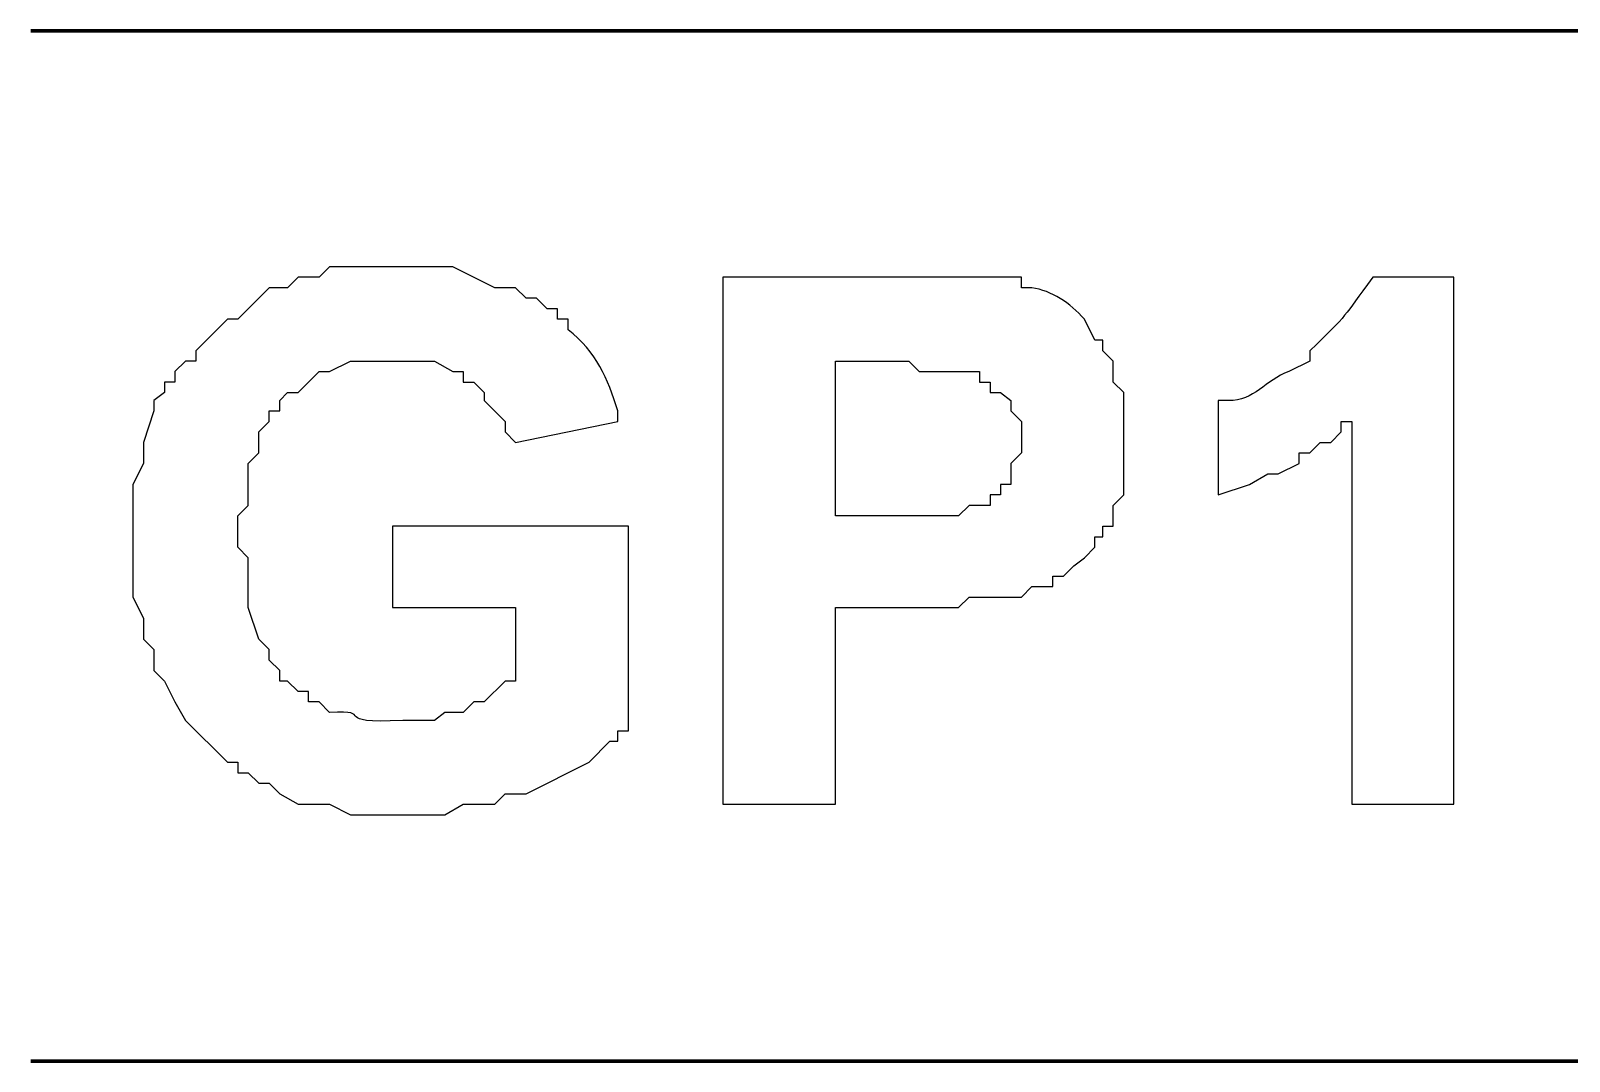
# Model space of a CAD drawing. Header units: millimetres. Extents: x -109 to -14.2, y -107.5 to -24.7.
# Drawn here: x -80.651 to -76.863, y -91.504 to -88.968 of the extents above; entities that cross this region are included whole.
import ezdxf

# ---------------------------------------------------------------- set-up
doc = ezdxf.new("R2010")
doc.units = ezdxf.units.MM
doc.header["$MEASUREMENT"] = 0
doc.layers.add('layer 1', color=7, linetype='Continuous')

msp = doc.modelspace()

# ---------------------------------------------------------------- linework, layer by layer
at = {"layer": 'layer 1', "color": 0, "lineweight": 80}
msp.add_open_spline([(-80.6507, -88.9679), (-80.6507, -88.9679), (-72.0095, -88.9679), (-72.0095, -88.9679)], degree=3, dxfattribs=at)
at = {"layer": 'layer 1', "color": 0}
for points, knots in [([(-79.7601, -90.3877), (-79.7601, -90.3877), (-79.7601, -90.1876), (-79.7601, -90.1876), (-79.7601, -90.1876), (-79.7601, -90.1876), (-79.1793, -90.1876), (-79.1793, -90.1876), (-79.1793, -90.1876), (-79.1793, -90.1876), (-79.1793, -90.691), (-79.1793, -90.691), (-79.1793, -90.691), (-79.1793, -90.691), (-79.2051, -90.691), (-79.2051, -90.691), (-79.2051, -90.691), (-79.2051, -90.691), (-79.2051, -90.7168), (-79.2051, -90.7168), (-79.2051, -90.7168), (-79.2051, -90.7168), (-79.2245, -90.7168), (-79.2245, -90.7168), (-79.2245, -90.7168), (-79.2245, -90.7168), (-79.2761, -90.7685), (-79.2761, -90.7685), (-79.2761, -90.7685), (-79.2761, -90.7685), (-79.431, -90.8459), (-79.431, -90.8459), (-79.431, -90.8459), (-79.431, -90.8459), (-79.4826, -90.8459), (-79.4826, -90.8459), (-79.4826, -90.8459), (-79.4826, -90.8459), (-79.5084, -90.8717), (-79.5084, -90.8717), (-79.5084, -90.8717), (-79.5084, -90.8717), (-79.5859, -90.8717), (-79.5859, -90.8717), (-79.5859, -90.8717), (-79.5859, -90.8717), (-79.6311, -90.8975), (-79.6311, -90.8975), (-79.6311, -90.8975), (-79.6311, -90.8975), (-79.8634, -90.8975), (-79.8634, -90.8975), (-79.8634, -90.8975), (-79.8634, -90.8975), (-79.915, -90.8717), (-79.915, -90.8717), (-79.915, -90.8717), (-79.915, -90.8717), (-79.9925, -90.8717), (-79.9925, -90.8717), (-79.9925, -90.8717), (-79.9925, -90.8717), (-80.0376, -90.8459), (-80.0376, -90.8459), (-80.0376, -90.8459), (-80.0376, -90.8459), (-80.0634, -90.8201), (-80.0634, -90.8201), (-80.0634, -90.8201), (-80.0634, -90.8201), (-80.0893, -90.8201), (-80.0893, -90.8201), (-80.0893, -90.8201), (-80.0893, -90.8201), (-80.1151, -90.7943), (-80.1151, -90.7943), (-80.1151, -90.7943), (-80.1151, -90.7943), (-80.1409, -90.7943), (-80.1409, -90.7943), (-80.1409, -90.7943), (-80.1409, -90.7943), (-80.1409, -90.7685), (-80.1409, -90.7685), (-80.1409, -90.7685), (-80.1409, -90.7685), (-80.1667, -90.7685), (-80.1667, -90.7685), (-80.1667, -90.7685), (-80.1667, -90.7685), (-80.27, -90.6652), (-80.27, -90.6652), (-80.27, -90.6652), (-80.27, -90.6652), (-80.2958, -90.62), (-80.2958, -90.62), (-80.2958, -90.62), (-80.2958, -90.62), (-80.3216, -90.5684), (-80.3216, -90.5684), (-80.3216, -90.5684), (-80.3216, -90.5684), (-80.3474, -90.5426), (-80.3474, -90.5426), (-80.3474, -90.5426), (-80.3474, -90.5426), (-80.3474, -90.491), (-80.3474, -90.491), (-80.3474, -90.491), (-80.3474, -90.491), (-80.3732, -90.4651), (-80.3732, -90.4651), (-80.3732, -90.4651), (-80.3732, -90.4651), (-80.3732, -90.4135), (-80.3732, -90.4135), (-80.3732, -90.4135), (-80.3732, -90.4135), (-80.399, -90.3619), (-80.399, -90.3619), (-80.399, -90.3619), (-80.399, -90.3619), (-80.399, -90.0844), (-80.399, -90.0844), (-80.399, -90.0844), (-80.399, -90.0844), (-80.3732, -90.0328), (-80.3732, -90.0328), (-80.3732, -90.0328), (-80.3732, -90.0328), (-80.3732, -89.9811), (-80.3732, -89.9811), (-80.3732, -89.9811), (-80.3732, -89.9811), (-80.3474, -89.9037), (-80.3474, -89.9037), (-80.3474, -89.9037), (-80.3474, -89.9037), (-80.3474, -89.8779), (-80.3474, -89.8779), (-80.3474, -89.8779), (-80.3474, -89.8779), (-80.3216, -89.8585), (-80.3216, -89.8585), (-80.3216, -89.8585), (-80.3216, -89.8585), (-80.3216, -89.8327), (-80.3216, -89.8327), (-80.3216, -89.8327), (-80.3216, -89.8327), (-80.2958, -89.8327), (-80.2958, -89.8327), (-80.2958, -89.8327), (-80.2958, -89.8327), (-80.2958, -89.8069), (-80.2958, -89.8069), (-80.2958, -89.8069), (-80.2958, -89.8069), (-80.27, -89.7811), (-80.27, -89.7811), (-80.27, -89.7811), (-80.27, -89.7811), (-80.2441, -89.7811), (-80.2441, -89.7811), (-80.2441, -89.7811), (-80.2441, -89.7811), (-80.2441, -89.7553), (-80.2441, -89.7553), (-80.2441, -89.7553), (-80.2441, -89.7553), (-80.1667, -89.6778), (-80.1667, -89.6778), (-80.1667, -89.6778), (-80.1667, -89.6778), (-80.1409, -89.6778), (-80.1409, -89.6778), (-80.1409, -89.6778), (-80.1409, -89.6778), (-80.0634, -89.6004), (-80.0634, -89.6004), (-80.0634, -89.6004), (-80.0634, -89.6004), (-80.0183, -89.6004), (-80.0183, -89.6004), (-80.0183, -89.6004), (-80.0183, -89.6004), (-79.9925, -89.5745), (-79.9925, -89.5745), (-79.9925, -89.5745), (-79.9925, -89.5745), (-79.9408, -89.5745), (-79.9408, -89.5745), (-79.9408, -89.5745), (-79.9408, -89.5745), (-79.915, -89.5488), (-79.915, -89.5488), (-79.915, -89.5488), (-79.915, -89.5488), (-79.6117, -89.5488), (-79.6117, -89.5488), (-79.6117, -89.5488), (-79.6117, -89.5488), (-79.5084, -89.6004), (-79.5084, -89.6004), (-79.5084, -89.6004), (-79.5084, -89.6004), (-79.4568, -89.6004), (-79.4568, -89.6004), (-79.4568, -89.6004), (-79.4568, -89.6004), (-79.431, -89.6262), (-79.431, -89.6262), (-79.431, -89.6262), (-79.431, -89.6262), (-79.4052, -89.6262), (-79.4052, -89.6262), (-79.4052, -89.6262), (-79.4052, -89.6262), (-79.3794, -89.652), (-79.3794, -89.652), (-79.3794, -89.652), (-79.3794, -89.652), (-79.3536, -89.652), (-79.3536, -89.652), (-79.3536, -89.652), (-79.3536, -89.652), (-79.3536, -89.6778), (-79.3536, -89.6778), (-79.3536, -89.6778), (-79.3536, -89.6778), (-79.3277, -89.6778), (-79.3277, -89.6778), (-79.3277, -89.6778), (-79.3277, -89.6778), (-79.3277, -89.7036), (-79.3277, -89.7036), (-79.3277, -89.7036), (-79.2574, -89.7593), (-79.2303, -89.8229), (-79.2051, -89.9037), (-79.2051, -89.9037), (-79.2051, -89.9037), (-79.2051, -89.9295), (-79.2051, -89.9295), (-79.2051, -89.9295), (-79.2051, -89.9295), (-79.4568, -89.9811), (-79.4568, -89.9811), (-79.4568, -89.9811), (-79.4568, -89.9811), (-79.4826, -89.9553), (-79.4826, -89.9553), (-79.4826, -89.9553), (-79.4826, -89.9553), (-79.4826, -89.9295), (-79.4826, -89.9295), (-79.4826, -89.9295), (-79.4826, -89.9295), (-79.5343, -89.8779), (-79.5343, -89.8779), (-79.5343, -89.8779), (-79.5343, -89.8779), (-79.5343, -89.8585), (-79.5343, -89.8585), (-79.5343, -89.8585), (-79.5343, -89.8585), (-79.5601, -89.8327), (-79.5601, -89.8327), (-79.5601, -89.8327), (-79.5601, -89.8327), (-79.5859, -89.8327), (-79.5859, -89.8327), (-79.5859, -89.8327), (-79.5859, -89.8327), (-79.5859, -89.8069), (-79.5859, -89.8069), (-79.5859, -89.8069), (-79.5859, -89.8069), (-79.6117, -89.8069), (-79.6117, -89.8069), (-79.6117, -89.8069), (-79.6117, -89.8069), (-79.6569, -89.7811), (-79.6569, -89.7811), (-79.6569, -89.7811), (-79.7085, -89.7811), (-79.7601, -89.7811), (-79.8118, -89.7811), (-79.8118, -89.7811), (-79.8118, -89.7811), (-79.8634, -89.7811), (-79.8634, -89.7811), (-79.8634, -89.7811), (-79.8634, -89.7811), (-79.915, -89.8069), (-79.915, -89.8069), (-79.915, -89.8069), (-79.915, -89.8069), (-79.9408, -89.8069), (-79.9408, -89.8069), (-79.9408, -89.8069), (-79.9408, -89.8069), (-79.9925, -89.8585), (-79.9925, -89.8585), (-79.9925, -89.8585), (-79.9925, -89.8585), (-80.0183, -89.8585), (-80.0183, -89.8585), (-80.0183, -89.8585), (-80.0183, -89.8585), (-80.0376, -89.8779), (-80.0376, -89.8779), (-80.0376, -89.8779), (-80.0376, -89.8779), (-80.0376, -89.9037), (-80.0376, -89.9037), (-80.0376, -89.9037), (-80.0376, -89.9037), (-80.0634, -89.9037), (-80.0634, -89.9037), (-80.0634, -89.9037), (-80.0634, -89.9037), (-80.0634, -89.9295), (-80.0634, -89.9295), (-80.0634, -89.9295), (-80.0634, -89.9295), (-80.0893, -89.9553), (-80.0893, -89.9553), (-80.0893, -89.9553), (-80.0893, -89.9553), (-80.0893, -90.0069), (-80.0893, -90.0069), (-80.0893, -90.0069), (-80.0893, -90.0069), (-80.1151, -90.0328), (-80.1151, -90.0328), (-80.1151, -90.0328), (-80.1151, -90.0328), (-80.1151, -90.136), (-80.1151, -90.136), (-80.1151, -90.136), (-80.1151, -90.136), (-80.1409, -90.1618), (-80.1409, -90.1618), (-80.1409, -90.1618), (-80.1409, -90.1618), (-80.1409, -90.2393), (-80.1409, -90.2393), (-80.1409, -90.2393), (-80.1409, -90.2393), (-80.1151, -90.2651), (-80.1151, -90.2651), (-80.1151, -90.2651), (-80.1151, -90.2651), (-80.1151, -90.3877), (-80.1151, -90.3877), (-80.1151, -90.3877), (-80.1151, -90.3877), (-80.0893, -90.4651), (-80.0893, -90.4651), (-80.0893, -90.4651), (-80.0893, -90.4651), (-80.0634, -90.491), (-80.0634, -90.491), (-80.0634, -90.491), (-80.0634, -90.491), (-80.0634, -90.5168), (-80.0634, -90.5168), (-80.0634, -90.5168), (-80.0634, -90.5168), (-80.0376, -90.5426), (-80.0376, -90.5426), (-80.0376, -90.5426), (-80.0376, -90.5426), (-80.0376, -90.5684), (-80.0376, -90.5684), (-80.0376, -90.5684), (-80.0376, -90.5684), (-80.0183, -90.5684), (-80.0183, -90.5684), (-80.0183, -90.5684), (-80.0183, -90.5684), (-79.9925, -90.5942), (-79.9925, -90.5942), (-79.9925, -90.5942), (-79.9925, -90.5942), (-79.9666, -90.5942), (-79.9666, -90.5942), (-79.9666, -90.5942), (-79.9666, -90.5942), (-79.9666, -90.62), (-79.9666, -90.62), (-79.9666, -90.62), (-79.9666, -90.62), (-79.9408, -90.62), (-79.9408, -90.62), (-79.9408, -90.62), (-79.9408, -90.62), (-79.915, -90.6458), (-79.915, -90.6458), (-79.915, -90.6458), (-79.796, -90.6383), (-79.9197, -90.6748), (-79.7343, -90.6652), (-79.7343, -90.6652), (-79.7343, -90.6652), (-79.6569, -90.6652), (-79.6569, -90.6652), (-79.6569, -90.6652), (-79.6569, -90.6652), (-79.6311, -90.6458), (-79.6311, -90.6458), (-79.6311, -90.6458), (-79.6311, -90.6458), (-79.5859, -90.6458), (-79.5859, -90.6458), (-79.5859, -90.6458), (-79.5859, -90.6458), (-79.5601, -90.62), (-79.5601, -90.62), (-79.5601, -90.62), (-79.5601, -90.62), (-79.5343, -90.62), (-79.5343, -90.62), (-79.5343, -90.62), (-79.5343, -90.62), (-79.4826, -90.5684), (-79.4826, -90.5684), (-79.4826, -90.5684), (-79.4826, -90.5684), (-79.4568, -90.5684), (-79.4568, -90.5684), (-79.4568, -90.5684), (-79.4568, -90.5684), (-79.4568, -90.3877), (-79.4568, -90.3877), (-79.4568, -90.3877), (-79.4568, -90.3877), (-79.7601, -90.3877), (-79.7601, -90.3877)], [0, 0, 0, 0, 0.009009, 0.009009, 0.009009, 0.009009, 0.018018, 0.018018, 0.018018, 0.018018, 0.027027, 0.027027, 0.027027, 0.027027, 0.036036, 0.036036, 0.036036, 0.036036, 0.045045, 0.045045, 0.045045, 0.045045, 0.054054, 0.054054, 0.054054, 0.054054, 0.063063, 0.063063, 0.063063, 0.063063, 0.072072, 0.072072, 0.072072, 0.072072, 0.081081, 0.081081, 0.081081, 0.081081, 0.09009, 0.09009, 0.09009, 0.09009, 0.099099, 0.099099, 0.099099, 0.099099, 0.108108, 0.108108, 0.108108, 0.108108, 0.117117, 0.117117, 0.117117, 0.117117, 0.126126, 0.126126, 0.126126, 0.126126, 0.135135, 0.135135, 0.135135, 0.135135, 0.144144, 0.144144, 0.144144, 0.144144, 0.153153, 0.153153, 0.153153, 0.153153, 0.162162, 0.162162, 0.162162, 0.162162, 0.171171, 0.171171, 0.171171, 0.171171, 0.18018, 0.18018, 0.18018, 0.18018, 0.189189, 0.189189, 0.189189, 0.189189, 0.198198, 0.198198, 0.198198, 0.198198, 0.207207, 0.207207, 0.207207, 0.207207, 0.216216, 0.216216, 0.216216, 0.216216, 0.225225, 0.225225, 0.225225, 0.225225, 0.234234, 0.234234, 0.234234, 0.234234, 0.243243, 0.243243, 0.243243, 0.243243, 0.252252, 0.252252, 0.252252, 0.252252, 0.261261, 0.261261, 0.261261, 0.261261, 0.27027, 0.27027, 0.27027, 0.27027, 0.279279, 0.279279, 0.279279, 0.279279, 0.288288, 0.288288, 0.288288, 0.288288, 0.297297, 0.297297, 0.297297, 0.297297, 0.306306, 0.306306, 0.306306, 0.306306, 0.315315, 0.315315, 0.315315, 0.315315, 0.324324, 0.324324, 0.324324, 0.324324, 0.333333, 0.333333, 0.333333, 0.333333, 0.342342, 0.342342, 0.342342, 0.342342, 0.351351, 0.351351, 0.351351, 0.351351, 0.36036, 0.36036, 0.36036, 0.36036, 0.369369, 0.369369, 0.369369, 0.369369, 0.378378, 0.378378, 0.378378, 0.378378, 0.387387, 0.387387, 0.387387, 0.387387, 0.396396, 0.396396, 0.396396, 0.396396, 0.405405, 0.405405, 0.405405, 0.405405, 0.414414, 0.414414, 0.414414, 0.414414, 0.423423, 0.423423, 0.423423, 0.423423, 0.432432, 0.432432, 0.432432, 0.432432, 0.441441, 0.441441, 0.441441, 0.441441, 0.45045, 0.45045, 0.45045, 0.45045, 0.459459, 0.459459, 0.459459, 0.459459, 0.468468, 0.468468, 0.468468, 0.468468, 0.477477, 0.477477, 0.477477, 0.477477, 0.486486, 0.486486, 0.486486, 0.486486, 0.495495, 0.495495, 0.495495, 0.495496, 0.504505, 0.504505, 0.504505, 0.504505, 0.513514, 0.513514, 0.513514, 0.513514, 0.522523, 0.522523, 0.522523, 0.522523, 0.531532, 0.531532, 0.531532, 0.531532, 0.540541, 0.540541, 0.540541, 0.540541, 0.54955, 0.54955, 0.54955, 0.54955, 0.558559, 0.558559, 0.558559, 0.558559, 0.567568, 0.567568, 0.567568, 0.567568, 0.576577, 0.576577, 0.576577, 0.576577, 0.585586, 0.585586, 0.585586, 0.585586, 0.594595, 0.594595, 0.594595, 0.594595, 0.603604, 0.603604, 0.603604, 0.603604, 0.612613, 0.612613, 0.612613, 0.612613, 0.621622, 0.621622, 0.621622, 0.621622, 0.630631, 0.630631, 0.630631, 0.630631, 0.63964, 0.63964, 0.63964, 0.63964, 0.648649, 0.648649, 0.648649, 0.648649, 0.657658, 0.657658, 0.657658, 0.657658, 0.666667, 0.666667, 0.666667, 0.666667, 0.675676, 0.675676, 0.675676, 0.675676, 0.684685, 0.684685, 0.684685, 0.684685, 0.693694, 0.693694, 0.693694, 0.693694, 0.702703, 0.702703, 0.702703, 0.702703, 0.711712, 0.711712, 0.711712, 0.711712, 0.720721, 0.720721, 0.720721, 0.720721, 0.72973, 0.72973, 0.72973, 0.72973, 0.738739, 0.738739, 0.738739, 0.738739, 0.747748, 0.747748, 0.747748, 0.747748, 0.756757, 0.756757, 0.756757, 0.756757, 0.765766, 0.765766, 0.765766, 0.765766, 0.774775, 0.774775, 0.774775, 0.774775, 0.783784, 0.783784, 0.783784, 0.783784, 0.792793, 0.792793, 0.792793, 0.792793, 0.801802, 0.801802, 0.801802, 0.801802, 0.810811, 0.810811, 0.810811, 0.810811, 0.81982, 0.81982, 0.81982, 0.81982, 0.828829, 0.828829, 0.828829, 0.828829, 0.837838, 0.837838, 0.837838, 0.837838, 0.846847, 0.846847, 0.846847, 0.846847, 0.855856, 0.855856, 0.855856, 0.855856, 0.864865, 0.864865, 0.864865, 0.864865, 0.873874, 0.873874, 0.873874, 0.873874, 0.882883, 0.882883, 0.882883, 0.882883, 0.891892, 0.891892, 0.891892, 0.891892, 0.900901, 0.900901, 0.900901, 0.900901, 0.90991, 0.90991, 0.90991, 0.90991, 0.918919, 0.918919, 0.918919, 0.918919, 0.927928, 0.927928, 0.927928, 0.927928, 0.936937, 0.936937, 0.936937, 0.936937, 0.945946, 0.945946, 0.945946, 0.945946, 0.954955, 0.954955, 0.954955, 0.954955, 0.963964, 0.963964, 0.963964, 0.963964, 0.972973, 0.972973, 0.972973, 0.972973, 0.981982, 0.981982, 0.981982, 0.981982, 1, 1, 1, 1]), ([(-78.947, -90.8717), (-78.947, -90.8717), (-78.947, -89.5745), (-78.947, -89.5745), (-78.947, -89.5745), (-78.947, -89.5745), (-78.5146, -89.5745), (-78.5146, -89.5745), (-78.5146, -89.5745), (-78.4221, -89.5745), (-78.3296, -89.5745), (-78.2371, -89.5745), (-78.2371, -89.5745), (-78.2371, -89.5745), (-78.2113, -89.5745), (-78.2113, -89.5745), (-78.2113, -89.5745), (-78.2113, -89.5745), (-78.2113, -89.6004), (-78.2113, -89.6004), (-78.2113, -89.6004), (-78.2113, -89.6004), (-78.1855, -89.6004), (-78.1855, -89.6004), (-78.1855, -89.6004), (-78.1367, -89.6078), (-78.0918, -89.6377), (-78.0564, -89.6778), (-78.0564, -89.6778), (-78.0564, -89.6778), (-78.0306, -89.7294), (-78.0306, -89.7294), (-78.0306, -89.7294), (-78.0306, -89.7294), (-78.0112, -89.7294), (-78.0112, -89.7294), (-78.0112, -89.7294), (-78.0112, -89.7294), (-78.0112, -89.7553), (-78.0112, -89.7553), (-78.0112, -89.7553), (-78.0112, -89.7553), (-77.9854, -89.7811), (-77.9854, -89.7811), (-77.9854, -89.7811), (-77.9854, -89.7811), (-77.9854, -89.8327), (-77.9854, -89.8327), (-77.9854, -89.8327), (-77.9854, -89.8327), (-77.9596, -89.8585), (-77.9596, -89.8585), (-77.9596, -89.8585), (-77.9596, -89.8585), (-77.9596, -90.1102), (-77.9596, -90.1102), (-77.9596, -90.1102), (-77.9596, -90.1102), (-77.9854, -90.136), (-77.9854, -90.136), (-77.9854, -90.136), (-77.9854, -90.136), (-77.9854, -90.1876), (-77.9854, -90.1876), (-77.9854, -90.1876), (-77.9854, -90.1876), (-78.0112, -90.1876), (-78.0112, -90.1876), (-78.0112, -90.1876), (-78.0112, -90.1876), (-78.0112, -90.2134), (-78.0112, -90.2134), (-78.0112, -90.2134), (-78.0112, -90.2134), (-78.0306, -90.2134), (-78.0306, -90.2134), (-78.0306, -90.2134), (-78.0306, -90.2134), (-78.0306, -90.2393), (-78.0306, -90.2393), (-78.0306, -90.2393), (-78.0306, -90.2393), (-78.0564, -90.2651), (-78.0564, -90.2651), (-78.0564, -90.2651), (-78.0564, -90.2651), (-78.0822, -90.2845), (-78.0822, -90.2845), (-78.0822, -90.2845), (-78.0822, -90.2845), (-78.108, -90.3102), (-78.108, -90.3102), (-78.108, -90.3102), (-78.108, -90.3102), (-78.1339, -90.3102), (-78.1339, -90.3102), (-78.1339, -90.3102), (-78.1339, -90.3102), (-78.1339, -90.3361), (-78.1339, -90.3361), (-78.1339, -90.3361), (-78.1339, -90.3361), (-78.1855, -90.3361), (-78.1855, -90.3361), (-78.1855, -90.3361), (-78.1855, -90.3361), (-78.2113, -90.3619), (-78.2113, -90.3619), (-78.2113, -90.3619), (-78.2113, -90.3619), (-78.3404, -90.3619), (-78.3404, -90.3619), (-78.3404, -90.3619), (-78.3404, -90.3619), (-78.3662, -90.3877), (-78.3662, -90.3877), (-78.3662, -90.3877), (-78.3662, -90.3877), (-78.6695, -90.3877), (-78.6695, -90.3877), (-78.6695, -90.3877), (-78.6695, -90.3877), (-78.6695, -90.8717), (-78.6695, -90.8717), (-78.6695, -90.8717), (-78.6695, -90.8717), (-78.947, -90.8717), (-78.947, -90.8717)], [0, 0, 0, 0, 0.030303, 0.030303, 0.030303, 0.030303, 0.060606, 0.060606, 0.060606, 0.060606, 0.090909, 0.090909, 0.090909, 0.090909, 0.121212, 0.121212, 0.121212, 0.121212, 0.151515, 0.151515, 0.151515, 0.151515, 0.181818, 0.181818, 0.181818, 0.181818, 0.212121, 0.212121, 0.212121, 0.212121, 0.242424, 0.242424, 0.242424, 0.242424, 0.272727, 0.272727, 0.272727, 0.272727, 0.30303, 0.30303, 0.30303, 0.30303, 0.333333, 0.333333, 0.333333, 0.333333, 0.363636, 0.363636, 0.363636, 0.363636, 0.393939, 0.393939, 0.393939, 0.393939, 0.424242, 0.424242, 0.424242, 0.424242, 0.454545, 0.454545, 0.454545, 0.454545, 0.484848, 0.484848, 0.484848, 0.484848, 0.515152, 0.515152, 0.515152, 0.515152, 0.545455, 0.545455, 0.545455, 0.545455, 0.575758, 0.575758, 0.575758, 0.575758, 0.606061, 0.606061, 0.606061, 0.606061, 0.636364, 0.636364, 0.636364, 0.636364, 0.666667, 0.666667, 0.666667, 0.666667, 0.69697, 0.69697, 0.69697, 0.69697, 0.727273, 0.727273, 0.727273, 0.727273, 0.757576, 0.757576, 0.757576, 0.757576, 0.787879, 0.787879, 0.787879, 0.787879, 0.818182, 0.818182, 0.818182, 0.818182, 0.848485, 0.848485, 0.848485, 0.848485, 0.878788, 0.878788, 0.878788, 0.878788, 0.909091, 0.909091, 0.909091, 0.909091, 0.939394, 0.939394, 0.939394, 0.939394, 1, 1, 1, 1]), ([(-77.1465, -90.8717), (-77.1465, -90.8717), (-77.3982, -90.8717), (-77.3982, -90.8717), (-77.3982, -90.8717), (-77.3982, -90.8717), (-77.3982, -89.9295), (-77.3982, -89.9295), (-77.3982, -89.9295), (-77.3982, -89.9295), (-77.424, -89.9295), (-77.424, -89.9295), (-77.424, -89.9295), (-77.424, -89.9295), (-77.424, -89.9553), (-77.424, -89.9553), (-77.424, -89.9553), (-77.424, -89.9553), (-77.4498, -89.9811), (-77.4498, -89.9811), (-77.4498, -89.9811), (-77.4498, -89.9811), (-77.4756, -89.9811), (-77.4756, -89.9811), (-77.4756, -89.9811), (-77.4756, -89.9811), (-77.5014, -90.0069), (-77.5014, -90.0069), (-77.5014, -90.0069), (-77.5014, -90.0069), (-77.5272, -90.0069), (-77.5272, -90.0069), (-77.5272, -90.0069), (-77.5272, -90.0069), (-77.5272, -90.0328), (-77.5272, -90.0328), (-77.5272, -90.0328), (-77.5272, -90.0328), (-77.5789, -90.0586), (-77.5789, -90.0586), (-77.5789, -90.0586), (-77.5789, -90.0586), (-77.6047, -90.0586), (-77.6047, -90.0586), (-77.6047, -90.0586), (-77.6047, -90.0586), (-77.6498, -90.0844), (-77.6498, -90.0844), (-77.6498, -90.0844), (-77.6498, -90.0844), (-77.7273, -90.1102), (-77.7273, -90.1102), (-77.7273, -90.1102), (-77.7273, -90.1102), (-77.7273, -89.8779), (-77.7273, -89.8779), (-77.7273, -89.8779), (-77.7273, -89.8779), (-77.7015, -89.8779), (-77.7015, -89.8779), (-77.7015, -89.8779), (-77.6388, -89.8798), (-77.6103, -89.8272), (-77.553, -89.8069), (-77.553, -89.8069), (-77.553, -89.8069), (-77.5014, -89.7811), (-77.5014, -89.7811), (-77.5014, -89.7811), (-77.5014, -89.7811), (-77.5014, -89.7553), (-77.5014, -89.7553), (-77.5014, -89.7553), (-77.4031, -89.6615), (-77.4222, -89.6771), (-77.3465, -89.5745), (-77.3465, -89.5745), (-77.3465, -89.5745), (-77.1465, -89.5745), (-77.1465, -89.5745), (-77.1465, -89.5745), (-77.1465, -89.5745), (-77.1465, -90.8717), (-77.1465, -90.8717)], [0, 0, 0, 0, 0.045455, 0.045455, 0.045455, 0.045455, 0.090909, 0.090909, 0.090909, 0.090909, 0.136364, 0.136364, 0.136364, 0.136364, 0.181818, 0.181818, 0.181818, 0.181818, 0.227273, 0.227273, 0.227273, 0.227273, 0.272727, 0.272727, 0.272727, 0.272727, 0.318182, 0.318182, 0.318182, 0.318182, 0.363636, 0.363636, 0.363636, 0.363636, 0.409091, 0.409091, 0.409091, 0.409091, 0.454545, 0.454545, 0.454545, 0.454545, 0.5, 0.5, 0.5, 0.5, 0.545455, 0.545455, 0.545455, 0.545455, 0.590909, 0.590909, 0.590909, 0.590909, 0.636364, 0.636364, 0.636364, 0.636364, 0.681818, 0.681818, 0.681818, 0.681818, 0.727273, 0.727273, 0.727273, 0.727273, 0.772727, 0.772727, 0.772727, 0.772727, 0.818182, 0.818182, 0.818182, 0.818182, 0.863636, 0.863636, 0.863636, 0.863636, 0.909091, 0.909091, 0.909091, 0.909091, 1, 1, 1, 1]), ([(-78.6695, -89.7811), (-78.6695, -89.7811), (-78.6695, -90.1618), (-78.6695, -90.1618), (-78.6695, -90.1618), (-78.6695, -90.1618), (-78.3662, -90.1618), (-78.3662, -90.1618), (-78.3662, -90.1618), (-78.3662, -90.1618), (-78.3404, -90.136), (-78.3404, -90.136), (-78.3404, -90.136), (-78.3404, -90.136), (-78.2887, -90.136), (-78.2887, -90.136), (-78.2887, -90.136), (-78.2887, -90.136), (-78.2887, -90.1102), (-78.2887, -90.1102), (-78.2887, -90.1102), (-78.2887, -90.1102), (-78.2629, -90.1102), (-78.2629, -90.1102), (-78.2629, -90.1102), (-78.2629, -90.1102), (-78.2629, -90.0844), (-78.2629, -90.0844), (-78.2629, -90.0844), (-78.2629, -90.0844), (-78.2371, -90.0844), (-78.2371, -90.0844), (-78.2371, -90.0844), (-78.2371, -90.0844), (-78.2371, -90.0328), (-78.2371, -90.0328), (-78.2371, -90.0328), (-78.2371, -90.0328), (-78.2113, -90.0069), (-78.2113, -90.0069), (-78.2113, -90.0069), (-78.2113, -90.0069), (-78.2113, -89.9295), (-78.2113, -89.9295), (-78.2113, -89.9295), (-78.2113, -89.9295), (-78.2371, -89.9037), (-78.2371, -89.9037), (-78.2371, -89.9037), (-78.2371, -89.9037), (-78.2371, -89.8779), (-78.2371, -89.8779), (-78.2371, -89.8779), (-78.2371, -89.8779), (-78.2629, -89.8585), (-78.2629, -89.8585), (-78.2629, -89.8585), (-78.2629, -89.8585), (-78.2887, -89.8585), (-78.2887, -89.8585), (-78.2887, -89.8585), (-78.2887, -89.8585), (-78.2887, -89.8327), (-78.2887, -89.8327), (-78.2887, -89.8327), (-78.2887, -89.8327), (-78.3146, -89.8327), (-78.3146, -89.8327), (-78.3146, -89.8327), (-78.3146, -89.8327), (-78.3146, -89.8069), (-78.3146, -89.8069), (-78.3146, -89.8069), (-78.3146, -89.8069), (-78.463, -89.8069), (-78.463, -89.8069), (-78.463, -89.8069), (-78.463, -89.8069), (-78.4888, -89.7811), (-78.4888, -89.7811), (-78.4888, -89.7811), (-78.4888, -89.7811), (-78.5404, -89.7811), (-78.5404, -89.7811), (-78.5404, -89.7811), (-78.5404, -89.7811), (-78.6695, -89.7811), (-78.6695, -89.7811)], [0, 0, 0, 0, 0.043478, 0.043478, 0.043478, 0.043478, 0.086957, 0.086957, 0.086957, 0.086957, 0.130435, 0.130435, 0.130435, 0.130435, 0.173913, 0.173913, 0.173913, 0.173913, 0.217391, 0.217391, 0.217391, 0.217391, 0.26087, 0.26087, 0.26087, 0.26087, 0.304348, 0.304348, 0.304348, 0.304348, 0.347826, 0.347826, 0.347826, 0.347826, 0.391304, 0.391304, 0.391304, 0.391304, 0.434783, 0.434783, 0.434783, 0.434783, 0.478261, 0.478261, 0.478261, 0.478261, 0.521739, 0.521739, 0.521739, 0.521739, 0.565217, 0.565217, 0.565217, 0.565217, 0.608696, 0.608696, 0.608696, 0.608696, 0.652174, 0.652174, 0.652174, 0.652174, 0.695652, 0.695652, 0.695652, 0.695652, 0.73913, 0.73913, 0.73913, 0.73913, 0.782609, 0.782609, 0.782609, 0.782609, 0.826087, 0.826087, 0.826087, 0.826087, 0.869565, 0.869565, 0.869565, 0.869565, 0.913043, 0.913043, 0.913043, 0.913043, 1, 1, 1, 1])]:
    msp.add_open_spline(points, degree=3, knots=knots, dxfattribs=at)
at = {"layer": 'layer 1', "color": 0, "lineweight": 80}
msp.add_open_spline([(-80.6507, -91.5042), (-80.6507, -91.5042), (-72.0095, -91.5042), (-72.0095, -91.5042), (-72.0095, -91.5042), (-72.0095, -91.5042), (-69.4733, -91.5042), (-69.4733, -91.5042)], degree=3, knots=[0, 0, 0, 0, 0.333333, 0.333333, 0.333333, 0.333333, 1, 1, 1, 1], dxfattribs=at)

doc.saveas('drawing.dxf')
